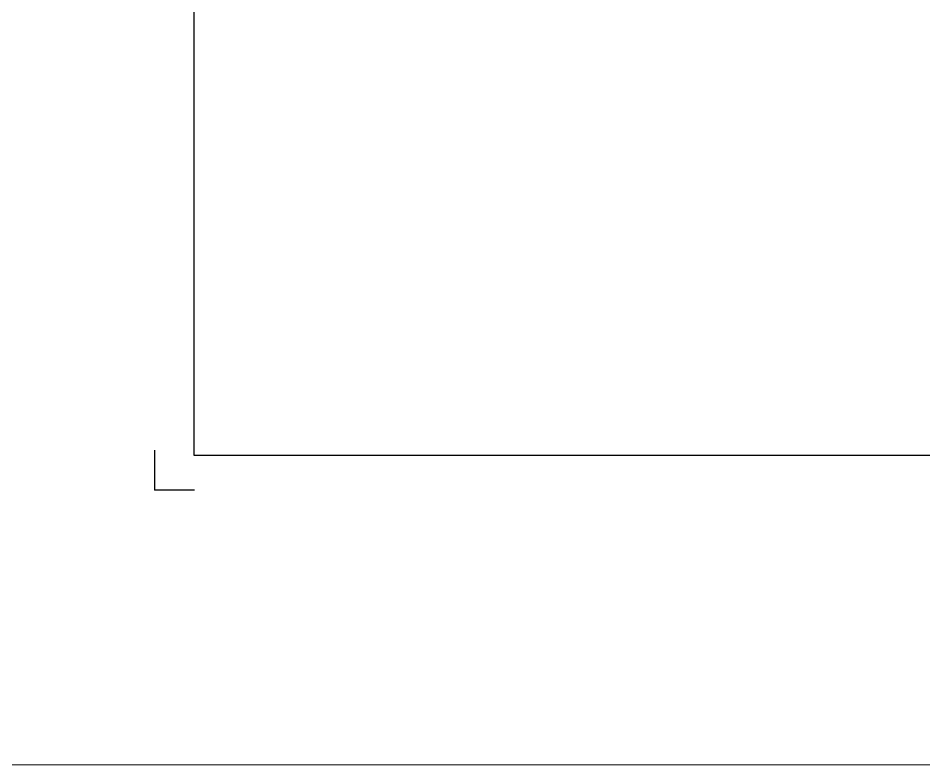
# Model space of a CAD drawing. Header units: millimetres. Extents: x 16332047 to 33387680, y -14835522 to -7015081.
# Drawn here: x 16834454 to 16883244, y -7536127 to -7495901 of the extents above; entities that cross this region are included whole.
import ezdxf

# ---------------------------------------------------------------- set-up
doc = ezdxf.new("R2010")
doc.units = ezdxf.units.MM
doc.header["$LTSCALE"] = 300
doc.header["$MEASUREMENT"] = 0
doc.layers.add('3', color=3, linetype='CONTINUOUS')
doc.layers.add('A-HAT', color=5, linetype='CONTINUOUS')

msp = doc.modelspace()

# ---------------------------------------------------------------- linework, layer by layer
at = {"layer": '3', "color": 0, "linetype": 'Continuous'}
for p, q in [((16843919, -7439115), (16843919, -7519436)), ((16841804, -7519183), (16841804, -7521337)), ((16841804, -7519183), (16841804, -7521337)), ((16841804, -7519183), (16841804, -7521337)), ((16841804, -7519183), (16841804, -7521337)), ((16843919, -7519436), (16948321, -7519436)), ((16843957, -7521337), (16841804, -7521337))]:
    msp.add_line(p, q, dxfattribs=at)
at = {"layer": 'A-HAT', "color": 4, "lineweight": 5}
msp.add_lwpolyline([(16332047, -7340504), (17225106, -7340504), (17225106, -7536127), (16332047, -7536127)], close=True, dxfattribs=at)

doc.saveas('drawing.dxf')
